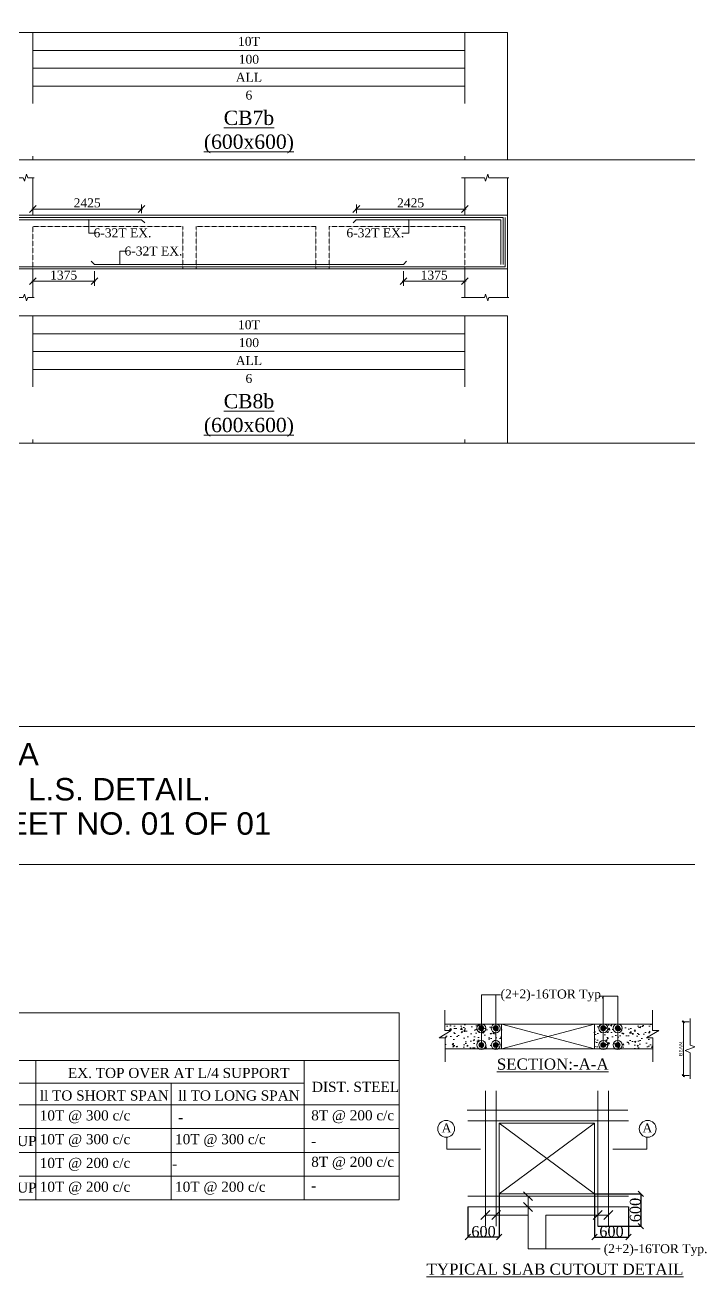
# Model space of a CAD drawing. Header units: inches. Extents: x 11017527 to 11245450, y -2821070 to -2693013.
# Drawn here: x 11200738 to 11215560, y -2781817 to -2753876 of the extents above; entities that cross this region are included whole.
import ezdxf
from ezdxf.enums import TextEntityAlignment as Align

# ---------------------------------------------------------------- set-up
doc = ezdxf.new("R2010")
doc.units = ezdxf.units.IN
doc.header["$LTSCALE"] = 0.5
doc.header["$MEASUREMENT"] = 0
doc.linetypes.add('HIDDEN', pattern=[9.525, 6.35, -3.175])
doc.layers.get('0').update_dxf_attribs({"lineweight": 0})
for name, color, linetype, lineweight in [('S-CUT OUT LINE', 9, 'Continuous', 9), ('S-DIM L.S.', 4, 'Continuous', 9), ('S-L.S.SECTION', 5, 'Continuous', 9), ('S-L.S.SLAB LINE', 8, 'HIDDEN', 5), ('S-L.S.STEEL', 6, 'Continuous', 15), ('S-SECTION MARK', 7, 'Continuous', 0), ('S-SHEET', 251, 'Continuous', 0), ('S-TEXT', 7, 'Continuous', 0), ('S-TEXT L.S. BEAM NO.', 30, 'Continuous', 5), ('S-TEXT SHEET', 7, 'Continuous', 0), ('S-TEXT TITLE', 1, 'Continuous', 0), ('S-TEXT. L.S.', 7, 'Continuous', 13)]:
    doc.layers.add(name, color=color, linetype=linetype, lineweight=lineweight)
doc.styles.add('135', font='arial.ttf', dxfattribs={"width": 0.8, "height": 135})
doc.styles.add('ARIAL', font='arial.ttf')
doc.styles.add('SHEET TEXT', font='times.ttf')
doc.styles.get("Standard").update_dxf_attribs({"font": 'times.ttf'})
doc.styles.add('TEXT', font='times.ttf')
doc.dimstyles.new('75', dxfattribs={"dimtxt": 135, "dimasz": 90, "dimexe": 0.1, "dimexo": 0.03, "dimgap": 0.09, "dimtad": 1, "dimdec": 0, "dimzin": 0, "dimdsep": 46, "dimtxsty": '135', "dimblk": 'ARCHTICK', "dimcen": 0.09, "dimclrd": 256, "dimclre": 256, "dimclrt": 256, "dimadec": 0, "dimazin": 0, "dimtfac": 1, "dimtdec": 0, "dimtofl": 0, "dimtmove": 1, "dimatfit": 3, "dimldrblk": 'DOTSMALL', "dimfxl": 1, "dimtolj": 1, "dimtzin": 0, "dimlwd": -1, "dimlwe": -1, "dimarcsym": 0})
doc.dimstyles.new('SETU_1', dxfattribs={"dimtxt": 200, "dimasz": 150, "dimexe": 100, "dimexo": 50, "dimgap": 35, "dimtad": 1, "dimdec": 0, "dimzin": 0, "dimdsep": 46, "dimtxsty": 'Standard', "dimblk": 'OBLIQUE', "dimcen": 150, "dimdle": 25, "dimclrd": 4, "dimclre": 7, "dimclrt": 256, "dimadec": 0, "dimazin": 0, "dimtfac": 1, "dimtdec": 0, "dimtofl": 0, "dimtmove": 1, "dimatfit": 3, "dimfxl": 1, "dimtolj": 1, "dimtzin": 0, "dimlwd": -1, "dimlwe": 5, "dimarcsym": 1})
doc.dimstyles.new('STANDARD$0', dxfattribs={"dimtxt": 4, "dimasz": 4, "dimexe": 2.5, "dimexo": 0.2, "dimgap": 1, "dimtad": 1, "dimdec": 3, "dimdsep": 46, "dimtxsty": 'Standard', "dimcen": 0, "dimclrd": 1, "dimclre": 1, "dimclrt": 3, "dimadec": 0, "dimazin": 0, "dimtfac": 0.514286, "dimtdec": 3, "dimtix": 1, "dimtmove": 0, "dimatfit": 3, "dimfxl": 1, "dimtolj": 1, "dimarcsym": 0})
pattern_1 = [(50, (7782003.3, -2288895.28), (322.166743, -28.185938), [33.687226, -370.559484]), (355, (7782003.3, -2288895.3), (-62.321967, 337.856884), [26.94978, -296.447587]), (100.451444, (7782030.15, -2288897.63), (259.844776, 309.670942), [28.629737, -314.927102]), (46.1842, (7782003.3, -2288805.45), (479.36533, -74.34514), [50.53084, -555.839226]), (96.635635, (7782043.25, -2288811.65), (419.815574, 437.538044), [42.94463, -472.39092]), (351.184164, (7782003.3, -2288805.45), (419.815574, 437.538044), [40.42467, -444.67138]), (21, (7782048.22, -2288827.9), (268.10857, -180.841513), [33.687226, -370.559484]), (326, (7782048.22, -2288827.9), (109.288247, 325.710578), [26.94978, -296.447587]), (71.451445, (7782070.56, -2288842.98), (377.396813, 144.869064), [28.629736, -314.927102]), (37.5, (7782003.3, -2288895.28), (5.4617572, 149.523606), [0, -292.854283, 0, -300.939218, 0, -297.570495]), (7.5, (7782003.3, -2288895.28), (118.1611056, 177.155152), [0, -171.58027, 0, -286.116838, 0, -113.41366]), (327.5, (7781903.14, -2288895.28), (239.773293, -10.130814), [0, -112.290753, 0, -350.347149, 0, -464.883717]), (317.5, (7781858.22, -2288895.28), (261.945656, 44.963455), [0, -145.977979, 0, -232.66644, 0, -330.134813])]

# ---------------------------------------------------------------- blocks, each defined once
blk = doc.blocks.new('_Oblique')
at = {"color": 0, "linetype": 'ByBlock', "lineweight": -2}
blk.add_line((-0.5, -0.5), (0.5, 0.5), dxfattribs=at)
blk = doc.blocks.new('*D309')
at = {"layer": 'S-DIM L.S.', "color": 7, "transparency": 16777216}
blk.add_line((11200888, -2757982), (11203363, -2757982), dxfattribs=at)
at = {"layer": 'S-DIM L.S.', "color": 7, "lineweight": 5, "transparency": 16777216}
for p, q in [((11200913, -2758071), (11200913, -2757882)), ((11203338, -2758071), (11203338, -2757882))]:
    blk.add_line(p, q, dxfattribs=at)
at = {"layer": 'S-DIM L.S.', "color": 7, "transparency": 16777216, "xscale": 150, "yscale": 150, "zscale": 150, "rotation": 180}
blk.add_blockref('_Oblique', (11200913, -2757982), dxfattribs=at)
at = {"layer": 'S-DIM L.S.', "color": 7, "transparency": 16777216, "xscale": 150, "yscale": 150, "zscale": 150}
blk.add_blockref('_Oblique', (11203338, -2757982), dxfattribs=at)
at = {"layer": 'S-DIM L.S.', "transparency": 16777216, "insert": (11202125, -2757846), "char_height": 200, "attachment_point": 5, "style": 'TEXT'}
blk.add_mtext('\\A1;2425', dxfattribs=at)
blk = doc.blocks.new('*D310')
at = {"layer": 'S-DIM L.S.', "color": 7, "lineweight": 5, "transparency": 16777216}
for p, q in [((11200913, -2759371), (11200913, -2759695)), ((11202288, -2759371), (11202288, -2759695))]:
    blk.add_line(p, q, dxfattribs=at)
at = {"layer": 'S-DIM L.S.', "color": 7, "transparency": 16777216}
blk.add_line((11200888, -2759595), (11202313, -2759595), dxfattribs=at)
at = {"layer": 'S-DIM L.S.', "color": 7, "transparency": 16777216, "xscale": 150, "yscale": 150, "zscale": 150, "rotation": 180}
blk.add_blockref('_Oblique', (11200913, -2759595), dxfattribs=at)
at = {"layer": 'S-DIM L.S.', "color": 7, "transparency": 16777216, "xscale": 150, "yscale": 150, "zscale": 150}
blk.add_blockref('_Oblique', (11202288, -2759595), dxfattribs=at)
at = {"layer": 'S-DIM L.S.', "transparency": 16777216, "insert": (11201600, -2759458), "char_height": 200, "attachment_point": 5, "style": 'TEXT'}
blk.add_mtext('\\A1;1375', dxfattribs=at)
blk = doc.blocks.new('*D288')
at = {"layer": 'S-DIM L.S.', "color": 7, "transparency": 16777216}
blk.add_line((11210584, -2757982), (11208109, -2757982), dxfattribs=at)
at = {"layer": 'S-DIM L.S.', "color": 7, "lineweight": 5, "transparency": 16777216}
for p, q in [((11208134, -2758071), (11208134, -2757882)), ((11210559, -2758071), (11210559, -2757882))]:
    blk.add_line(p, q, dxfattribs=at)
at = {"layer": 'S-DIM L.S.', "color": 7, "transparency": 16777216, "xscale": 150, "yscale": 150, "zscale": 150, "rotation": 180}
blk.add_blockref('_Oblique', (11208134, -2757982), dxfattribs=at)
at = {"layer": 'S-DIM L.S.', "color": 7, "transparency": 16777216, "xscale": 150, "yscale": 150, "zscale": 150}
blk.add_blockref('_Oblique', (11210559, -2757982), dxfattribs=at)
at = {"layer": 'S-DIM L.S.', "transparency": 16777216, "insert": (11209346, -2757846), "char_height": 200, "attachment_point": 5, "style": 'TEXT'}
blk.add_mtext('\\A1;2425', dxfattribs=at)
blk = doc.blocks.new('*D289')
at = {"layer": 'S-DIM L.S.', "color": 7, "lineweight": 5, "transparency": 16777216}
for p, q in [((11209184, -2759371), (11209184, -2759695)), ((11210559, -2759371), (11210559, -2759695))]:
    blk.add_line(p, q, dxfattribs=at)
at = {"layer": 'S-DIM L.S.', "color": 7, "transparency": 16777216}
blk.add_line((11210584, -2759595), (11209159, -2759595), dxfattribs=at)
at = {"layer": 'S-DIM L.S.', "color": 7, "transparency": 16777216, "xscale": 150, "yscale": 150, "zscale": 150, "rotation": 180}
blk.add_blockref('_Oblique', (11209184, -2759595), dxfattribs=at)
at = {"layer": 'S-DIM L.S.', "color": 7, "transparency": 16777216, "xscale": 150, "yscale": 150, "zscale": 150}
blk.add_blockref('_Oblique', (11210559, -2759595), dxfattribs=at)
at = {"layer": 'S-DIM L.S.', "transparency": 16777216, "insert": (11209871, -2759458), "char_height": 200, "attachment_point": 5, "style": 'TEXT'}
blk.add_mtext('\\A1;1375', dxfattribs=at)
blk = doc.blocks.new('_ArchTick')
at = {"color": 0, "linetype": 'ByBlock', "const_width": 0.15}
blk.add_lwpolyline([(-0.5, -0.5), (0.5, 0.5)], dxfattribs=at)
blk = doc.blocks.new('*D654')
at = {"layer": 'S-DIM L.S.', "color": 0, "lineweight": -2, "transparency": 16777216}
for p, q in [((11213452, -2779965), (11213452, -2780927)), ((11214209, -2780255), (11214209, -2780927)), ((11213447, -2780925), (11214214, -2780925))]:
    blk.add_line(p, q, dxfattribs=at)
at = {"layer": 'S-DIM L.S.', "color": 0, "lineweight": -2, "transparency": 16777216, "xscale": 120, "yscale": 120, "zscale": 120, "rotation": 180}
blk.add_blockref('_Oblique', (11213452, -2780925), dxfattribs=at)
at = {"layer": 'S-DIM L.S.', "color": 0, "lineweight": -2, "transparency": 16777216, "xscale": 120, "yscale": 120, "zscale": 120}
blk.add_blockref('_Oblique', (11214209, -2780925), dxfattribs=at)
at = {"layer": 'S-DIM L.S.', "color": 0, "transparency": 16777216, "insert": (11213830, -2780803), "char_height": 240, "attachment_point": 5, "style": 'SHEET TEXT'}
blk.add_mtext('\\A1;600', dxfattribs=at)
blk = doc.blocks.new('*D655')
at = {"layer": 'S-DIM L.S.', "color": 0, "lineweight": -2, "transparency": 16777216}
for p, q in [((11213454, -2779962), (11214487, -2779962)), ((11214484, -2779958), (11214484, -2780686)), ((11213524, -2780681), (11214487, -2780681))]:
    blk.add_line(p, q, dxfattribs=at)
at = {"layer": 'S-DIM L.S.', "color": 0, "lineweight": -2, "transparency": 16777216, "xscale": 120, "yscale": 120, "zscale": 120}
for p, rotation in [((11214484, -2779962), 90), ((11214484, -2780681), 270)]:
    blk.add_blockref('_Oblique', p, dxfattribs=dict(at, rotation=rotation))
at = {"layer": 'S-DIM L.S.', "color": 0, "transparency": 16777216, "insert": (11214362, -2780322), "char_height": 240, "attachment_point": 5, "rotation": 90, "style": 'SHEET TEXT'}
blk.add_mtext('\\A1;600', dxfattribs=at)
blk = doc.blocks.new('*D656')
at = {"layer": 'S-DIM L.S.', "color": 0, "lineweight": -2, "transparency": 16777216}
for p, q in [((11211325, -2779965), (11211325, -2780927)), ((11210624, -2780255), (11210624, -2780927)), ((11211330, -2780925), (11210619, -2780925))]:
    blk.add_line(p, q, dxfattribs=at)
at = {"layer": 'S-DIM L.S.', "color": 0, "lineweight": -2, "transparency": 16777216, "xscale": 120, "yscale": 120, "zscale": 120, "rotation": 180}
blk.add_blockref('_Oblique', (11210624, -2780925), dxfattribs=at)
at = {"layer": 'S-DIM L.S.', "color": 0, "lineweight": -2, "transparency": 16777216, "xscale": 120, "yscale": 120, "zscale": 120}
blk.add_blockref('_Oblique', (11211325, -2780925), dxfattribs=at)
at = {"layer": 'S-DIM L.S.', "color": 0, "transparency": 16777216, "insert": (11210974, -2780803), "char_height": 240, "attachment_point": 5, "style": 'SHEET TEXT'}
blk.add_mtext('\\A1;600', dxfattribs=at)
blk = doc.blocks.new('*D679')
at = {"layer": 'S-DIM L.S.', "color": 7, "lineweight": 5, "transparency": 16777216}
for p, q in [((11215563, -2776122), (11215411, -2776122)), ((11215563, -2777322), (11215411, -2777322))]:
    blk.add_line(p, q, dxfattribs=at)
at = {"layer": 'S-DIM L.S.', "color": 7, "transparency": 16777216}
blk.add_line((11215436, -2776097), (11215436, -2777347), dxfattribs=at)
at = {"layer": 'S-DIM L.S.', "color": 7, "transparency": 16777216, "xscale": 50, "yscale": 50, "zscale": 50}
for p, rotation in [((11215436, -2776122), 90), ((11215436, -2777322), 270)]:
    blk.add_blockref('_Oblique', p, dxfattribs=dict(at, rotation=rotation))
at = {"layer": 'S-DIM L.S.', "color": 7, "transparency": 16777216, "insert": (11215374, -2776722), "char_height": 75, "attachment_point": 5, "rotation": 90, "style": 'TEXT'}
blk.add_mtext('\\A1;BEAM', dxfattribs=at)

msp = doc.modelspace()

# ---------------------------------------------------------------- hatches: boundary and pattern name
h = msp.add_hatch()
h.set_pattern_fill('AR-CONC', color=8, scale=44.916301)
h.set_pattern_definition(pattern_1)
h.paths.add_polyline_path([(11210119.403, -2776483.111), (11210119.403, -2776728.236), (11211377.865, -2776728.236), (11211377.865, -2776177.263), (11210112.937, -2776177.263), (11210112.937, -2776318.53), (11210254.007, -2776318.53), (11209981.271, -2776483.111)])
h = msp.add_hatch()
h.set_pattern_fill('AR-CONC', color=8, scale=44.916301)
h.set_pattern_definition(pattern_1)
h.paths.add_polyline_path([(11214744.599, -2776318.53), (11214744.599, -2776177.263), (11213451.501, -2776177.263), (11213451.501, -2776728.236), (11214751.065, -2776728.236), (11214751.065, -2776483.111), (11214612.933, -2776483.111), (11214885.669, -2776318.53)])
at = {"layer": 'S-L.S.STEEL', "ltscale": 0.1}
h = msp.add_hatch(color=1, dxfattribs=at)
h.dxf.hatch_style = 1
edge = h.paths.add_edge_path()
edge.add_arc((11210925.164, -2776265.224), 55.361, 0, 360, ccw=False)
h = msp.add_hatch(color=1, dxfattribs=at)
h.dxf.hatch_style = 1
edge = h.paths.add_edge_path()
edge.add_arc((11211247.064, -2776265.224), 55.361, 0, 360, ccw=False)
h = msp.add_hatch(color=1, dxfattribs=at)
h.dxf.hatch_style = 1
edge = h.paths.add_edge_path()
edge.add_arc((11213646.417, -2776265.224), 55.361, 0, 360, ccw=False)
h = msp.add_hatch(color=1, dxfattribs=at)
h.dxf.hatch_style = 1
edge = h.paths.add_edge_path()
edge.add_arc((11213968.317, -2776265.224), 55.361, 0, 360, ccw=False)
h = msp.add_hatch(color=1, dxfattribs=at)
h.dxf.hatch_style = 1
edge = h.paths.add_edge_path()
edge.add_arc((11210925.164, -2776640.275), 55.361, 0, 360)
h = msp.add_hatch(color=1, dxfattribs=at)
h.dxf.hatch_style = 1
edge = h.paths.add_edge_path()
edge.add_arc((11211247.064, -2776640.275), 55.361, 0, 360)
h = msp.add_hatch(color=1, dxfattribs=at)
h.dxf.hatch_style = 1
edge = h.paths.add_edge_path()
edge.add_arc((11213646.417, -2776640.275), 55.361, 0, 360)
h = msp.add_hatch(color=1, dxfattribs=at)
h.dxf.hatch_style = 1
edge = h.paths.add_edge_path()
edge.add_arc((11213968.317, -2776640.275), 55.361, 0, 360)

# ---------------------------------------------------------------- linework, layer by layer
at = {"layer": 'S-CUT OUT LINE', "elevation": -0.024}
for points in [[(11200487.535, -2757284.149), (11200695.193, -2757284.149), (11200723.163, -2757360.997), (11200769.84, -2757207.301), (11200797.811, -2757284.149), (11200945.054, -2757284.149)], [(11210483.535, -2757284.154), (11210992.323, -2757284.154), (11211020.293, -2757361.001), (11211066.97, -2757207.306), (11211094.941, -2757284.154), (11211541.054, -2757284.145)], [(11200487.535, -2759956.918), (11200695.193, -2759956.918), (11200723.163, -2759880.071), (11200769.84, -2760033.766), (11200797.811, -2759956.918), (11200945.054, -2759956.918)], [(11210483.535, -2759956.923), (11210992.323, -2759956.923), (11211020.293, -2759880.075), (11211066.97, -2760033.771), (11211094.941, -2759956.923), (11211541.054, -2759956.914)]]:
    msp.add_lwpolyline(points, dxfattribs=at)
at = {"layer": 'S-CUT OUT LINE', "color": 5}
msp.add_lwpolyline([(11215588.327, -2776047.361), (11215588.327, -2776640.066), (11215701.379, -2776681.213), (11215475.275, -2776763.508), (11215588.327, -2776814.834), (11215588.327, -2777397.361)], dxfattribs=at)
at = {"layer": 'S-L.S.SECTION', "color": 1}
for p, q in [((11200912.535, -2758120.534, -0.029), (11200912.535, -2757284.149, -0.029)), ((11210558.535, -2757284.154, -0.01), (11210558.535, -2758120.538, -0.01)), ((11211508.535, -2758120.529, -0.015), (11211508.535, -2757284.145, -0.015)), ((11200912.535, -2759320.534, -0.029), (11200912.535, -2759956.918, -0.029)), ((11210558.535, -2759320.538, -0.01), (11210558.535, -2759956.923, -0.01)), ((11211508.535, -2759320.529, -0.015), (11211508.535, -2759956.914, -0.015))]:
    msp.add_line(p, q, dxfattribs=at)
at = {"layer": 'S-L.S.SECTION', "color": 5}
for p, q in [((11190008.535, -2758120.529, -0.011), (11211508.535, -2758120.529, -0.012)), ((11211508.535, -2759320.529, -0.032), (11211508.535, -2758120.529, -0.032)), ((11190008.535, -2759320.529, -0.011), (11211508.535, -2759320.529, -0.012))]:
    msp.add_line(p, q, dxfattribs=at)
at = {"layer": 'S-L.S.SECTION', "color": 5, "lineweight": 13, "ltscale": 0.1}
for p, q in [((11210112.937, -2776177.263, 0.094), (11211377.865, -2776177.263, 0.094)), ((11213451.501, -2776177.263, 0.094), (11214744.599, -2776177.263, 0.094)), ((11210119.403, -2776728.236, 0.094), (11211377.865, -2776728.236, 0.094)), ((11213451.501, -2776728.236, 0.094), (11214751.065, -2776728.236, 0.094))]:
    msp.add_line(p, q, dxfattribs=at)
at = {"layer": 'S-L.S.SECTION', "color": 7, "lineweight": 13, "ltscale": 0.1}
for p, q in [((11211377.865, -2776177.263, 0.094), (11211377.865, -2776728.236, 0.094)), ((11211377.865, -2776177.263, 0.094), (11213451.501, -2776728.236, 0.094)), ((11211377.865, -2776728.236, 0.094), (11213451.501, -2776177.263, 0.094)), ((11211377.865, -2776177.263, 0.094), (11213451.501, -2776177.263, 0.094)), ((11213451.501, -2776177.263, 0.094), (11213451.501, -2776728.236, 0.094)), ((11211377.865, -2776728.236, 0.094), (11213451.501, -2776728.236, 0.094)), ((11213451.501, -2778384.45, 0.094), (11211325.208, -2779962.441, -0.112)), ((11211325.208, -2778384.45, -0.112), (11213451.501, -2779962.441, 0.094))]:
    msp.add_line(p, q, dxfattribs=at)
at = {"layer": 'S-L.S.SECTION', "color": 5, "lineweight": 13, "ltscale": 0.1, "elevation": 0.281}
for points in [[(11210112.937, -2775862.403), (11210112.937, -2776318.53), (11210254.007, -2776318.53), (11209981.271, -2776483.111), (11210119.403, -2776483.111), (11210119.403, -2777018.003)], [(11214744.599, -2775862.403), (11214744.599, -2776318.53), (11214885.669, -2776318.53), (11214612.933, -2776483.111), (11214751.065, -2776483.111), (11214751.065, -2777018.003)]]:
    msp.add_lwpolyline(points, dxfattribs=at)
at = {"layer": 'S-L.S.SECTION', "color": 7, "lineweight": 13, "ltscale": 0.1, "elevation": -0.112}
msp.add_lwpolyline([(11211325.208, -2778384.45), (11213451.501, -2778384.45), (11213451.501, -2779962.441), (11211325.208, -2779962.441)], close=True, dxfattribs=at)
at = {"layer": 'S-L.S.SLAB LINE', "linetype": 'HIDDEN', "ltscale": 0.8}
for p, q in [((11200912.535, -2758370.537, -0.012), (11204258.534, -2758370.539, -0.007)), ((11200912.535, -2759320.534, -0.029), (11200912.535, -2758370.537, -0.029)), ((11204258.534, -2758370.539, 0.004), (11204258.534, -2759320.529, 0.004)), ((11204558.534, -2758370.539, -0.007), (11207226.844, -2758370.541, -0.004)), ((11204558.534, -2758370.539, 0.004), (11204558.534, -2759320.529, 0.004)), ((11207226.844, -2758370.541, 0.004), (11207226.844, -2759320.529, 0.004)), ((11207526.844, -2758370.541, -0.003), (11210558.535, -2758370.543, 0.001)), ((11207526.844, -2758370.541, 0.004), (11207526.844, -2759320.529, 0.004)), ((11210558.535, -2758370.543, -0.027), (11210558.535, -2759320.538, -0.027))]:
    msp.add_line(p, q, dxfattribs=at)
at = {"layer": 'S-L.S.STEEL', "color": 1}
for p, q in [((11190108.535, -2758170.529, -0.011), (11211408.535, -2758170.529, -0.012)), ((11211408.535, -2759220.529, -0.032), (11211408.535, -2758170.529, -0.032)), ((11211458.535, -2759270.529, -0.032), (11211458.535, -2758170.529, -0.032)), ((11190058.535, -2759270.529, -0.011), (11211458.535, -2759270.529, -0.012))]:
    msp.add_line(p, q, dxfattribs=at)
at = {"layer": 'S-L.S.STEEL'}
for p, q in [((11198137.424, -2758220.534, 0.054), (11203337.535, -2758220.534, -0.029)), ((11203337.535, -2758220.534, 0.049), (11203408.548, -2758291.547, 0.049)), ((11208133.528, -2758220.54, 0.049), (11208062.521, -2758291.547, 0.049)), ((11211358.535, -2758220.529, 0.042), (11208133.528, -2758220.54, -0.099)), ((11211358.535, -2759220.529, -0.032), (11211358.535, -2758220.529, -0.032)), ((11202287.535, -2759220.534, -0.006), (11202216.53, -2759149.53, -0.006)), ((11209183.531, -2759220.538, -0.006), (11209254.539, -2759149.53, -0.006)), ((11209183.531, -2759220.538, -0.027), (11202287.535, -2759220.534, -0.029))]:
    msp.add_line(p, q, dxfattribs=at)
at = {"layer": 'S-L.S.STEEL', "color": 1, "ltscale": 0.1}
for points, elevation in [([(11211015.556, -2777665.789), (11211015.556, -2779962.441), (11211015.556, -2780681.102)], -0.112), ([(11211255.11, -2777665.789), (11211255.11, -2779962.441), (11211255.11, -2780681.102)], -0.112), ([(11213521.6, -2777665.789), (11213521.6, -2779962.441), (11213521.6, -2780681.102)], 0.094), ([(11213761.154, -2777665.789), (11213761.154, -2779962.441), (11213761.154, -2780681.102)], 0.094), ([(11214192.34, -2778093.946), (11211908.984, -2778093.946), (11210606.736, -2778093.946)], -0.487), ([(11214209.182, -2778333.5), (11211925.826, -2778333.5), (11210623.578, -2778333.5)], -0.487), ([(11214209.182, -2780013.39), (11211925.826, -2780013.39), (11210623.578, -2780013.39)], -0.487), ([(11214209.182, -2780252.944), (11211925.826, -2780252.944), (11210623.578, -2780252.944)], -0.487)]:
    msp.add_lwpolyline(points, dxfattribs=dict(at, elevation=elevation))
for centre in [(11210925.164, -2776265.224, -0.019), (11211247.064, -2776265.224, -0.019), (11213646.417, -2776265.224, -0.019), (11213968.317, -2776265.224, -0.019), (11210925.164, -2776640.275, -0.019), (11211247.064, -2776640.275, -0.019), (11213646.417, -2776640.275, -0.019), (11213968.317, -2776640.275, -0.019)]:
    msp.add_circle(centre, 55.361, dxfattribs=at)
at = {"layer": 'S-SECTION MARK'}
for p, q in [((11210154.83, -2778697.745, -0.487), (11210154.83, -2778967.907, -0.487)), ((11214621.88, -2778697.745, -0.281), (11214621.88, -2778967.907, -0.281)), ((11210154.83, -2778967.907, -0.487), (11210905.832, -2778967.907, -0.487)), ((11214621.88, -2778967.907, -0.281), (11213860.878, -2778967.907, -0.281)), ((11212361.381, -2780435.157, -0.487), (11212361.381, -2781191.6, -0.487))]:
    msp.add_line(p, q, dxfattribs=at)
for centre in [(11210138.741, -2778510.378, -0.355), (11214637.968, -2778510.378, -0.149)]:
    msp.add_circle(centre, 188.056, dxfattribs=at)
at = {"layer": 'S-SHEET'}
for p, q in [((11190008.535, -2754041.769, 0.003), (11211508.535, -2754041.769, 0.003)), ((11200912.535, -2754041.774, -0.03), (11200912.535, -2756887.561, -0.03)), ((11210558.535, -2754041.778, -0.028), (11210558.535, -2756887.566, -0.028)), ((11211508.535, -2754041.769, -0.017), (11211508.535, -2756887.557, -0.017)), ((11211508.535, -2754041.769, -0.005), (11211508.535, -2756887.557, -0.005)), ((11200912.535, -2754441.774, -0.014), (11210558.535, -2754441.778, -0.018)), ((11200912.535, -2754841.774, -0.014), (11210558.535, -2754841.778, -0.018)), ((11200912.535, -2755241.774, -0.014), (11210558.535, -2755241.778, -0.018)), ((11200912.535, -2755641.774, -0.014), (11210558.535, -2755641.778, -0.018)), ((11187769.912, -2756887.557, 0.003), (11245449.902, -2756887.557, 0.003)), ((11190008.535, -2756887.557, 0.003), (11211508.535, -2756887.557, 0.003)), ((11190008.535, -2760365.529, 0.004), (11211508.535, -2760365.529, 0.004)), ((11200912.535, -2760365.534, -0.029), (11200912.535, -2763211.321, -0.029)), ((11210558.535, -2760365.538, -0.027), (11210558.535, -2763211.326, -0.027)), ((11211508.535, -2760365.529, -0.015), (11211508.535, -2763211.317, -0.015)), ((11211508.535, -2760365.529, -0.003), (11211508.535, -2763211.317, -0.003)), ((11200912.535, -2760765.534, -0.012), (11210558.535, -2760765.538, -0.016)), ((11200912.535, -2761165.534, -0.012), (11210558.535, -2761165.538, -0.016)), ((11200912.535, -2761565.534, -0.012), (11210558.535, -2761565.538, -0.016)), ((11200912.535, -2761965.534, -0.012), (11210558.535, -2761965.538, -0.016)), ((11187769.912, -2763211.317, 0.004), (11245449.902, -2763211.317, 0.004)), ((11190008.535, -2763211.317, 0.004), (11211508.535, -2763211.317, 0.004)), ((11187769.912, -2769535.077, 0.006), (11245449.902, -2769535.077, 0.006)), ((11187769.912, -2772611.23, -0.007), (11245449.902, -2772611.23, -0.007))]:
    msp.add_line(p, q, dxfattribs=at)
msp.add_lwpolyline([(11245449.902, -2772611.23), (11187769.912, -2772611.23), (11187769.912, -2725268.754), (11245449.902, -2725268.754)], close=True, dxfattribs=at)
at = {"layer": 'S-SHEET', "color": 7}
msp.add_lwpolyline([(11209086.889, -2780098.71), (11187349.394, -2780098.71), (11187349.394, -2775923.081), (11209086.889, -2775923.081)], close=True, dxfattribs=at)
at = {"layer": 'S-TEXT', "ltscale": 50}
for p, q in [((11187349.394, -2775923.081), (11209086.889, -2775923.081)), ((11209086.889, -2775923.081), (11209086.889, -2780098.71)), ((11209086.889, -2776985.745), (11187349.394, -2776985.745)), ((11200977.933, -2776985.745), (11200977.933, -2780098.71)), ((11206971.193, -2780098.71), (11206971.193, -2776985.745)), ((11203999.718, -2780098.71), (11203999.718, -2777490.053)), ((11187349.394, -2777975.41), (11209086.889, -2777975.41)), ((11187349.394, -2778506.235), (11209086.889, -2778506.235)), ((11187349.394, -2779037.06), (11209086.889, -2779037.06)), ((11187349.394, -2779037.06), (11209086.889, -2779037.06)), ((11187349.394, -2779567.885), (11209086.889, -2779567.885)), ((11187349.394, -2779567.885), (11209086.889, -2779567.885)), ((11187349.394, -2780098.71), (11209086.889, -2780098.71))]:
    msp.add_line(p, q, dxfattribs=at)
at = {"layer": 'S-TEXT', "linetype": 'ByBlock'}
for p, q in [((11192275.302, -2777490.053), (11206971.193, -2777490.053)), ((11192291.519, -2777490.053), (11206651.884, -2777490.053))]:
    msp.add_line(p, q, dxfattribs=at)

# ---------------------------------------------------------------- texts
at = {"layer": 'S-SECTION MARK', "style": 'TEXT'}
for p in [(11210147.343, -2778489.526, -0.487), (11214630.376, -2778489.526, -0.281)]:
    msp.add_text('A', height=200, dxfattribs=at).set_placement(p, align=Align.MIDDLE_CENTER)
at = {"layer": 'S-TEXT', "style": 'TEXT'}
for p in [(11211352.981, -2775601.459, 0.094), (11213654.826, -2781285.696, -0.281)]:
    msp.add_text('(2+2)-16TOR Typ.', height=200, dxfattribs=at).set_placement(p)
at = {"layer": 'S-TEXT', "linetype": 'ByBlock', "style": 'TEXT'}
for s, p in [('EX. TOP OVER AT L/4 SUPPORT', (11201693.566, -2777376.477)), ('DIST. STEEL', (11207143.995, -2777685.782)), ('ll TO SHORT SPAN', (11201067.07, -2777878.88)), ('ll TO LONG SPAN', (11204159.44, -2777878.88)), ('10T @ 300 c/c  ', (11201065.848, -2778323.266)), ('8T @ 200 c/c', (11207126.353, -2778321.2)), ('-', (11204155.995, -2778364.588)), ('10T @ 150 c/c ALT.BENT UP', (11196736.789, -2778895.414)), ('10T @ 300 c/c  ', (11201065.848, -2778854.091)), ('10T @ 300 c/c  ', (11204087.633, -2778854.091)), ('-', (11207127.469, -2778895.414)), ('10T @ 200 c/c  ', (11201065.848, -2779384.916)), ('8T @ 200 c/c', (11207126.353, -2779360.116)), ('-', (11204023.142, -2779403.504)), ('10T @ 100 c/c ALT.BENT UP', (11196736.789, -2779934.33)), ('10T @ 200 c/c  ', (11201065.848, -2779915.742)), ('10T @ 200 c/c  ', (11204087.633, -2779915.742)), ('-', (11207126.353, -2779890.941))]:
    msp.add_text(s, height=225, dxfattribs=at).set_placement(p)
at = {"layer": 'S-TEXT', "char_height": 200, "width": 7246, "attachment_point": 5, "style": 'TEXT'}
for s, insert in [('{\\fTimes New Roman|b0|i0|c0|p18;10T}', (11205735.535, -2754241.807, 0.029)), ('\\pxt9.000002;100', (11205735.535, -2754641.739, 0.034)), ('ALL', (11205735.535, -2755041.754, 0.034)), ('10T', (11205735.535, -2760565.567, 0.031)), ('\\pxt9.000002;100', (11205735.535, -2760965.499, 0.035)), ('ALL', (11205735.535, -2761365.514, 0.035))]:
    msp.add_mtext(s, dxfattribs=dict(at, insert=insert))
at = {"layer": 'S-TEXT SHEET', "color": 7, "style": 'ARIAL', "width": 1}
for s, p in [('2244 - MANALI APPRTMENT. CP AREA', (11188316.593, -2770149.027, 0.001)), ('BASEMENT FLOOR SLAB AND BEAM L.S. DETAIL.', (11188351.359, -2770931.274, 0.001)), ('L.S. SHEET NO. 01 OF 01', (11197927.809, -2771696.139, 0.001))]:
    msp.add_text(s, height=500, dxfattribs=at).set_placement(p, align=Align.MIDDLE_LEFT)
at = {"layer": 'S-TEXT TITLE', "linetype": 'ByBlock', "style": 'TEXT'}
for s, p in [('%%USECTION:-A-A', (11211270.522, -2777191.737, 0.281)), ('%%UTYPICAL SLAB CUTOUT DETAIL', (11209700.351, -2781766.852, -0.749))]:
    msp.add_text(s, height=250, dxfattribs=at).set_placement(p)
at = {"layer": 'S-TEXT. L.S.', "style": 'TEXT'}
for p in [(11202913.117, -2758614.055, -0.073), (11208557.952, -2758614.055, -0.073), (11203604.657, -2759019.777, -0.069)]:
    msp.add_text('6-32T EX.', height=200, dxfattribs=at).set_placement(p, align=Align.CENTER)

# ---------------------------------------------------------------- dimensions: what is measured, and where the dimension line sits
at = {"layer": 'S-DIM L.S.'}
dim = msp.add_linear_dim(base=(11203337.539, -2757982.387, -0.027), p1=(11200912.535, -2758120.538, -0.027), p2=(11203337.539, -2758120.538, 0.049), dimstyle='SETU_1', override={"dimtxsty": 'TEXT', "dimblk": 'Oblique', "dimclrd": 7, "dimarcsym": 1}, dxfattribs=at)
dim.commit()
dim.dimension.update_dxf_attribs({"geometry": '*D309', "text_midpoint": (11202125.037, -2757845.656, -0.027)})
dim = msp.add_linear_dim(base=(11208133.53, -2757982.387, -0.027), p1=(11210558.535, -2758120.538, -0.027), p2=(11208133.53, -2758120.538, 0.049), angle=180, dimstyle='SETU_1', override={"dimtxsty": 'TEXT', "dimblk": 'Oblique', "dimclrd": 7, "dimarcsym": 1}, dxfattribs=at)
dim.commit()
dim.dimension.update_dxf_attribs({"geometry": '*D288', "text_midpoint": (11209346.032, -2757845.656, -0.027)})
dim = msp.add_linear_dim(base=(11202287.539, -2759595.275, -0.027), p1=(11200912.535, -2759320.538, -0.027), p2=(11202287.539, -2759320.538, -0.006), dimstyle='SETU_1', override={"dimtxsty": 'TEXT', "dimblk": 'Oblique', "dimclrd": 7, "dimarcsym": 1}, dxfattribs=at)
dim.commit()
dim.dimension.update_dxf_attribs({"geometry": '*D310', "text_midpoint": (11201600.037, -2759595.275, -0.027), "dimtype": 160})
dim = msp.add_linear_dim(base=(11209183.531, -2759595.275, -0.027), p1=(11210558.535, -2759320.538, -0.027), p2=(11209183.531, -2759320.538, -0.006), angle=180, dimstyle='SETU_1', override={"dimtxsty": 'TEXT', "dimblk": 'Oblique', "dimclrd": 7, "dimarcsym": 1}, dxfattribs=at)
dim.commit()
dim.dimension.update_dxf_attribs({"geometry": '*D289', "text_midpoint": (11209871.033, -2759595.275, -0.027), "dimtype": 160})
for base, p1, p2, angle, text, dimstyle, override, picture, middle in [((11215436.204, -2777322.361), (11215588.327, -2776122.361), (11215588.327, -2777322.361), 90, 'BEAM', 'SETU_1', {"dimtxt": 75, "dimasz": 50, "dimexe": 25, "dimexo": 25, "dimgap": 25, "dimlfac": 0.5, "dimtxsty": 'TEXT', "dimclrd": 7, "dimclrt": 7}, '*D679', (11215373.704, -2776722.361)), ((11210623.578, -2780924.844, -0.487), (11211325.208, -2779962.441, -0.112), (11210623.578, -2780252.944, -0.487), 180, '600', 'STANDARD$0', {"dimscale": 1.2, "dimtxt": 200, "dimasz": 100, "dimexe": 2, "dimexo": 2, "dimgap": 0.09, "dimtoh": 1, "dimdec": 2, "dimlfac": 0.5, "dimzin": 0, "dimtxsty": 'SHEET TEXT', "dimblk1": 'Oblique', "dimblk2": 'Oblique', "dimsah": 1, "dimcen": 0.09, "dimdle": 4, "dimclrd": 0, "dimclre": 0, "dimclrt": 0, "dimtfac": 1, "dimtdec": 4, "dimtix": 0, "dimtofl": 0, "dimtzin": 0}, '*D656', (11210974.393, -2780802.66, -0.487)), ((11214484.251, -2780681.102, -0.281), (11213451.501, -2779962.441, 0.094), (11213521.6, -2780681.102, -0.281), 90, '600', 'STANDARD$0', {"dimscale": 1.2, "dimtxt": 200, "dimasz": 100, "dimexe": 2, "dimexo": 2, "dimgap": 0.09, "dimtoh": 1, "dimdec": 2, "dimlfac": 0.5, "dimzin": 0, "dimtxsty": 'SHEET TEXT', "dimblk1": 'Oblique', "dimblk2": 'Oblique', "dimsah": 1, "dimcen": 0.09, "dimdle": 4, "dimclrd": 0, "dimclre": 0, "dimclrt": 0, "dimtfac": 1, "dimtdec": 4, "dimtix": 0, "dimtofl": 0, "dimtzin": 0}, '*D655', (11214362.066, -2780321.771, -0.281))]:
    dim = msp.add_linear_dim(base=base, p1=p1, p2=p2, angle=angle, text=text, dimstyle=dimstyle, override=override, dxfattribs=at)
    dim.commit()
    dim.dimension.update_dxf_attribs({"geometry": picture, "text_midpoint": middle})
dim = msp.add_linear_dim(base=(11214209.182, -2780924.844, -0.281), p1=(11213451.501, -2779962.441, 0.094), p2=(11214209.182, -2780252.944, -0.281), text='600', dimstyle='STANDARD$0', override={"dimscale": 1.2, "dimtxt": 200, "dimasz": 100, "dimexe": 2, "dimexo": 2, "dimgap": 0.09, "dimtoh": 1, "dimdec": 2, "dimlfac": 0.5, "dimzin": 0, "dimtxsty": 'SHEET TEXT', "dimblk1": 'Oblique', "dimblk2": 'Oblique', "dimsah": 1, "dimcen": 0.09, "dimdle": 4, "dimclrd": 0, "dimclre": 0, "dimclrt": 0, "dimtfac": 1, "dimtdec": 4, "dimtix": 0, "dimtofl": 0, "dimtzin": 0}, dxfattribs=at)
dim.commit()
dim.dimension.update_dxf_attribs({"geometry": '*D654', "text_midpoint": (11213830.342, -2780802.66, -0.281)})

# ---------------------------------------------------------------- leaders
at = {"layer": 'S-SECTION MARK'}
for points, override in [([(11202163.773, -2758220.666, -0.044), (11202163.773, -2758517.941, -0.044), (11202325.273, -2758517.941, -0.044)], {"dimasz": 100, "dimclrd": 7}), ([(11209307.296, -2758220.666, -0.044), (11209307.296, -2758517.941, -0.044), (11209145.796, -2758517.941, -0.044)], {"dimasz": 100, "dimclrd": 7}), ([(11202855.313, -2759220.636, -0.072), (11202855.313, -2758923.36, -0.072), (11203016.814, -2758923.36, -0.072)], {"dimasz": 100, "dimclrd": 7}), ([(11210925.164, -2776638.403, -0.019), (11210925.164, -2775518.179, -0.019), (11211349.67, -2775518.179, -0.019)], {"dimasz": 200, "dimclrd": 256, "dimldrblk": 'DotBlank'}), ([(11210925.164, -2776267.095, -0.019), (11210925.164, -2775518.179, -0.019)], {"dimasz": 200, "dimclrd": 256, "dimldrblk": 'DotBlank'}), ([(11211247.064, -2776638.403, -0.019), (11211247.064, -2775518.179, -0.019)], {"dimasz": 200, "dimclrd": 256, "dimldrblk": 'DotBlank'}), ([(11211247.064, -2776267.095, -0.019), (11211247.064, -2775518.179, -0.019)], {"dimasz": 200, "dimclrd": 256, "dimldrblk": 'DotBlank'}), ([(11213968.317, -2776638.403, -0.019), (11213968.317, -2775548.434, -0.019), (11213546.197, -2775548.434, -0.019)], {"dimasz": 200, "dimclrd": 256, "dimldrblk": 'DotBlank'}), ([(11213646.417, -2776638.403, -0.019), (11213646.417, -2775548.434, -0.019)], {"dimasz": 200, "dimclrd": 256, "dimldrblk": 'DotBlank'}), ([(11213646.417, -2776267.095, -0.019), (11213646.417, -2775548.434, -0.019)], {"dimasz": 200, "dimclrd": 256, "dimldrblk": 'DotBlank'}), ([(11213968.317, -2776267.095, -0.019), (11213968.317, -2775548.434, -0.019)], {"dimasz": 200, "dimclrd": 256, "dimldrblk": 'DotBlank'}), ([(11211968.83, -2780013.39, -0.487), (11211968.83, -2781191.6, -0.487), (11213580.528, -2781191.6, -0.487)], {"dimasz": 200, "dimldrblk": 'Oblique'}), ([(11211015.556, -2780435.157, -0.112), (11211968.83, -2780435.157, -0.112)], {"dimasz": 200, "dimldrblk": 'Oblique'}), ([(11211255.11, -2780435.157, -0.112), (11211968.83, -2780435.157, -0.112)], {"dimasz": 200, "dimldrblk": 'Oblique'}), ([(11211968.83, -2780252.944, -0.487), (11211968.83, -2781191.6, -0.487), (11213580.528, -2781191.6, -0.487)], {"dimasz": 200, "dimldrblk": 'Oblique'}), ([(11213761.154, -2780435.157, -0.112), (11212361.381, -2780435.157, -0.112)], {"dimasz": 200, "dimldrblk": 'Oblique'}), ([(11213521.6, -2780435.157, -0.112), (11212361.381, -2780435.157, -0.112)], {"dimasz": 200, "dimldrblk": 'Oblique'})]:
    msp.add_leader(points, dimstyle='75', override=override, dxfattribs=at)

# ---------------------------------------------------------------- next in the draw order: texts
at = {"layer": 'S-TEXT L.S. BEAM NO.', "color": 6, "linetype": 'ByBlock', "char_height": 319.2745, "width": 9646, "attachment_point": 5, "style": 'TEXT', "bg_fill": 2}
for s, insert in [('{\\LCB7b\\P(600x600)}', (11205735.535, -2756264.648, 0.024)), ('{\\LCB8b\\P(600x600)}', (11205735.535, -2762588.408, 0.025))]:
    msp.add_mtext(s, dxfattribs=dict(at, insert=insert))

# ---------------------------------------------------------------- next in the draw order: texts
at = {"layer": 'S-TEXT', "char_height": 200, "width": 9646, "attachment_point": 5, "style": 'TEXT'}
for insert in [(11205735.535, -2755441.757, 0.026), (11205735.535, -2761765.517, 0.027)]:
    msp.add_mtext('6', dxfattribs=dict(at, insert=insert))

doc.saveas('drawing.dxf')
